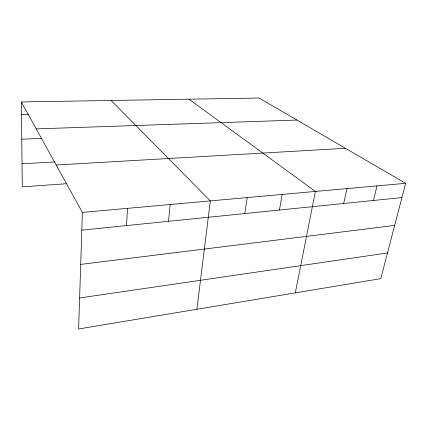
<?xml version="1.0" encoding="UTF-8"?>
<svg xmlns="http://www.w3.org/2000/svg" width="427" height="427" viewBox="0 0 427 427"><rect width="100%" height="100%" fill="white"/><g stroke="black" fill="none" stroke-linecap="round" stroke-linejoin="round"><path stroke-width="0.64" d="M21.35 101.946L82.384 212.416L78.621 328.961L380.809 278.634L405.65 183.316L259.098 98.039L21.35 101.946L22.284 186.839L66.761 183.711M126.456 225.589L127.572 208.349M168.542 221.314L170.143 204.517M196.9 309.26L210.314 200.903L111.127 100.468M244.804 213.559L247.201 197.584M279.45 210.036L282.172 194.434M295.319 292.869L315.382 191.445L188.99 99.192M343.676 203.503L346.954 188.601M373.497 200.471L377.009 185.894M79.625 297.971L387.502 252.944M80.708 264.409L394.681 225.408M81.813 230.132L401.935 197.584M82.384 212.416L405.65 183.316M56.188 164.998L345.475 148.302M22.028 163.771L55.126 161.924M21.761 139.197L41.547 138.401M36.236 128.89L296.952 120.062M21.489 114.527L28.71 114.351"/></g></svg>
